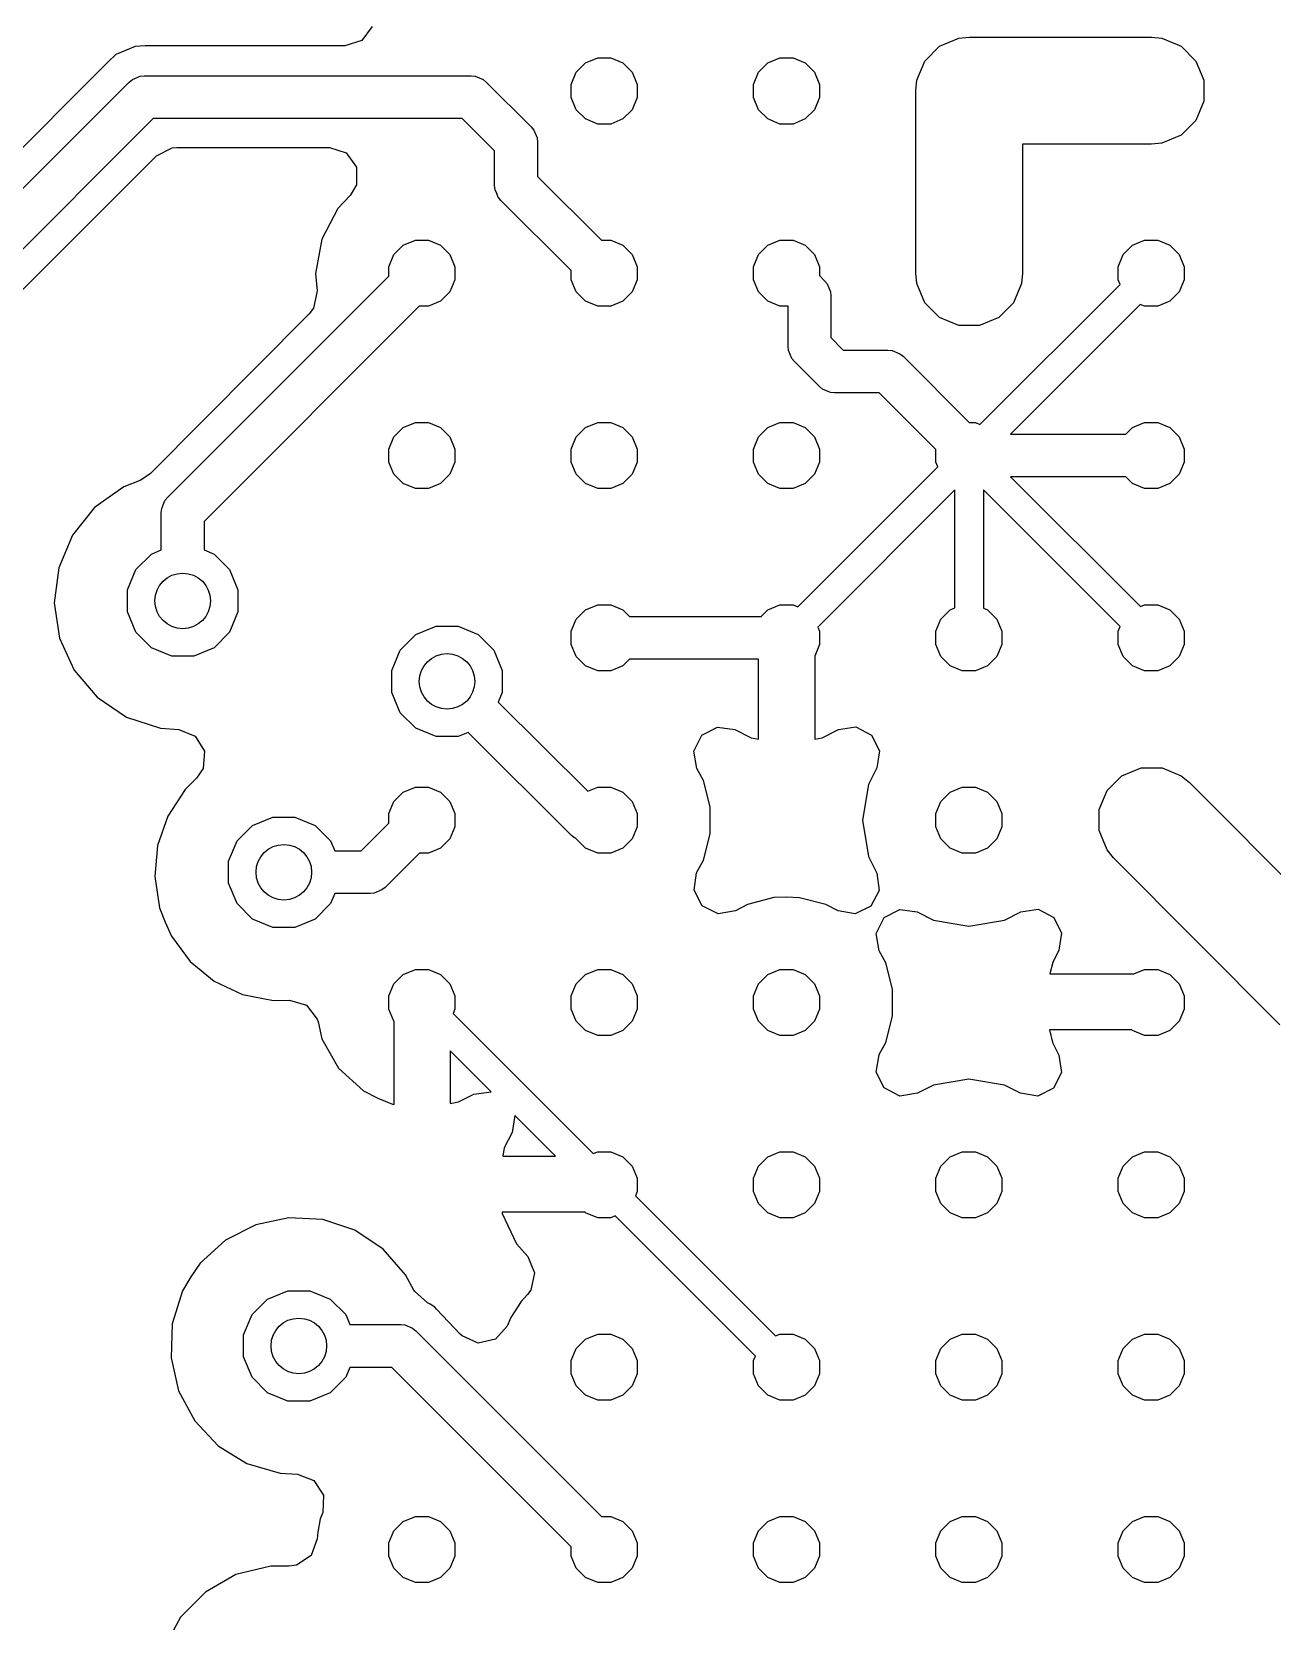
# Model space of a CAD drawing. Header units: inches. Extents: x 5.33 to 6.48, y -5.2 to -3.46.
# Drawn here: x 5.9066 to 6.0808, y -4.2609 to -4.0378 of the extents above; entities that cross this region are included whole.
import ezdxf

# ---------------------------------------------------------------- set-up
doc = ezdxf.new("R2010")
doc.units = ezdxf.units.IN
doc.header["$MEASUREMENT"] = 0
doc.layers.add('Top Layer', color=13, linetype='CONTINUOUS', true_color=0xc83434)

msp = doc.modelspace()

# ---------------------------------------------------------------- linework, layer by layer
at = {"layer": 'Top Layer', "linetype": 'CONTINUOUS'}
for p, q in [((5.95439, -4.03707), (5.95294, -4.03907)), ((5.92112, -4.03988), (5.9184, -4.04104)), ((5.92252, -4.03983), (5.92112, -4.03988)), ((5.95059, -4.03983), (5.92252, -4.03983)), ((5.95294, -4.03907), (5.95059, -4.03983)), ((6.03197, -4.04194), (6.03404, -4.03987)), ((6.03404, -4.03987), (6.03675, -4.03875)), ((6.03675, -4.03875), (6.03821, -4.0386)), ((6.03821, -4.0386), (6.06382, -4.0386)), ((6.06382, -4.0386), (6.06528, -4.03875)), ((6.06528, -4.03875), (6.06799, -4.03987)), ((6.06799, -4.03987), (6.07005, -4.04194)), ((5.91737, -4.04203), (5.89358, -4.06582)), ((5.9184, -4.04104), (5.91737, -4.04203)), ((5.98306, -4.04352), (5.98436, -4.04221)), ((5.98436, -4.04221), (5.98607, -4.04151)), ((5.98607, -4.04151), (5.98791, -4.04151)), ((5.98791, -4.04151), (5.98961, -4.04221)), ((5.98961, -4.04221), (5.99092, -4.04352)), ((6.00865, -4.04352), (6.00995, -4.04221)), ((6.00995, -4.04221), (6.01166, -4.04151)), ((6.01166, -4.04151), (6.0135, -4.04151)), ((6.0135, -4.04151), (6.0152, -4.04221)), ((6.0152, -4.04221), (6.01651, -4.04352)), ((6.03085, -4.04464), (6.03197, -4.04194)), ((6.07005, -4.04194), (6.07117, -4.04464)), ((5.88805, -4.07713), (5.9203, -4.04489)), ((5.9203, -4.04489), (5.92075, -4.04451)), ((5.92075, -4.04451), (5.92184, -4.04406)), ((5.92184, -4.04406), (5.92242, -4.04401)), ((5.92242, -4.04401), (5.96831, -4.04401)), ((5.96831, -4.04401), (5.96889, -4.04406)), ((5.96889, -4.04406), (5.96997, -4.04451)), ((5.96997, -4.04451), (5.97043, -4.04489)), ((5.97043, -4.04489), (5.97673, -4.05118)), ((5.98235, -4.04522), (5.98306, -4.04352)), ((5.99092, -4.04352), (5.99162, -4.04522)), ((6.00795, -4.04522), (6.00865, -4.04352)), ((6.01651, -4.04352), (6.01721, -4.04522)), ((6.03071, -4.0461), (6.03085, -4.04464)), ((6.07117, -4.04464), (6.07117, -4.04757)), ((5.98235, -4.04706), (5.98235, -4.04522)), ((5.98306, -4.04877), (5.98235, -4.04706)), ((5.99162, -4.04706), (5.99092, -4.04877)), ((5.99162, -4.04522), (5.99162, -4.04706)), ((6.00795, -4.04706), (6.00795, -4.04522)), ((6.00865, -4.04877), (6.00795, -4.04706)), ((6.01721, -4.04706), (6.01651, -4.04877)), ((6.01721, -4.04522), (6.01721, -4.04706)), ((6.03071, -4.07171), (6.03071, -4.0461)), ((5.98436, -4.05007), (5.98306, -4.04877)), ((5.99092, -4.04877), (5.98961, -4.05007)), ((6.00995, -4.05007), (6.00865, -4.04877)), ((6.01651, -4.04877), (6.0152, -4.05007)), ((6.07117, -4.04757), (6.07005, -4.05027)), ((5.92366, -4.05001), (5.89229, -4.08138)), ((5.96706, -4.05001), (5.92366, -4.05001)), ((5.9716, -4.05455), (5.96706, -4.05001)), ((5.97673, -4.05118), (5.9771, -4.05164)), ((5.98607, -4.05078), (5.98436, -4.05007)), ((5.98791, -4.05078), (5.98607, -4.05078)), ((5.98961, -4.05007), (5.98791, -4.05078)), ((6.01166, -4.05078), (6.00995, -4.05007)), ((6.0135, -4.05078), (6.01166, -4.05078)), ((6.0152, -4.05007), (6.0135, -4.05078)), ((6.07005, -4.05027), (6.06799, -4.05234)), ((5.9771, -4.05164), (5.97755, -4.05272)), ((5.97755, -4.05272), (5.97761, -4.05331)), ((5.97761, -4.05331), (5.97761, -4.05816)), ((6.06382, -4.0536), (6.04571, -4.0536)), ((6.04571, -4.0536), (6.04571, -4.07171)), ((6.06528, -4.05346), (6.06382, -4.0536)), ((6.06799, -4.05234), (6.06528, -4.05346)), ((5.90347, -4.07591), (5.92414, -4.05524)), ((5.92414, -4.05524), (5.92634, -4.05412)), ((5.92634, -4.05412), (5.92697, -4.05407)), ((5.92697, -4.05407), (5.94843, -4.05407)), ((5.94843, -4.05407), (5.95078, -4.05483)), ((5.95078, -4.05483), (5.95223, -4.05683)), ((5.9716, -4.05941), (5.9716, -4.05455)), ((5.95223, -4.05683), (5.95223, -4.05931)), ((5.97761, -4.05816), (5.98662, -4.0671)), ((5.95223, -4.05931), (5.95132, -4.06083)), ((5.97166, -4.06), (5.9716, -4.05941)), ((5.97166, -4.06001), (5.97166, -4.06)), ((5.97166, -4.06), (5.97166, -4.06)), ((5.97189, -4.06054), (5.97166, -4.06001)), ((5.94961, -4.06263), (5.94732, -4.06694)), ((5.95132, -4.06083), (5.94961, -4.06263)), ((5.97211, -4.06108), (5.97189, -4.06054)), ((5.97212, -4.06109), (5.97211, -4.06108)), ((5.97211, -4.06108), (5.97211, -4.06108)), ((5.97249, -4.06154), (5.97212, -4.06109)), ((5.98235, -4.07132), (5.97249, -4.06154)), ((5.94732, -4.06694), (5.94646, -4.07175)), ((5.95877, -4.0678), (5.96048, -4.0671)), ((5.96048, -4.0671), (5.96232, -4.0671)), ((5.96232, -4.0671), (5.96402, -4.0678)), ((5.98662, -4.0671), (5.98791, -4.0671)), ((5.98791, -4.0671), (5.98961, -4.0678)), ((6.00995, -4.0678), (6.01166, -4.0671)), ((6.01166, -4.0671), (6.0135, -4.0671)), ((6.0135, -4.0671), (6.0152, -4.0678)), ((6.06114, -4.0678), (6.06284, -4.0671)), ((6.06284, -4.0671), (6.06468, -4.0671)), ((6.06468, -4.0671), (6.06638, -4.0678)), ((5.95676, -4.07081), (5.95747, -4.06911)), ((5.95747, -4.06911), (5.95877, -4.0678)), ((5.96402, -4.0678), (5.96533, -4.06911)), ((5.96533, -4.06911), (5.96603, -4.07081)), ((5.98961, -4.0678), (5.99092, -4.06911)), ((5.99092, -4.06911), (5.99162, -4.07081)), ((6.00795, -4.07081), (6.00865, -4.06911)), ((6.00865, -4.06911), (6.00995, -4.0678)), ((6.0152, -4.0678), (6.01651, -4.06911)), ((6.01651, -4.06911), (6.01721, -4.07081)), ((6.05913, -4.07081), (6.05983, -4.06911)), ((6.05983, -4.06911), (6.06114, -4.0678)), ((6.06638, -4.0678), (6.06769, -4.06911)), ((6.06769, -4.06911), (6.06839, -4.07081)), ((5.95676, -4.07212), (5.95676, -4.07081)), ((5.96603, -4.07081), (5.96603, -4.07265)), ((5.98235, -4.07265), (5.98235, -4.07132)), ((5.99162, -4.07081), (5.99162, -4.07265)), ((6.00795, -4.07265), (6.00795, -4.07081)), ((6.01721, -4.07081), (6.01721, -4.07206)), ((6.05913, -4.07265), (6.05913, -4.07081)), ((6.06839, -4.07081), (6.06839, -4.07265)), ((5.92569, -4.10319), (5.95676, -4.07212)), ((5.94646, -4.07175), (5.9467, -4.07422)), ((5.96603, -4.07265), (5.96533, -4.07436)), ((5.98306, -4.07436), (5.98235, -4.07265)), ((5.99162, -4.07265), (5.99092, -4.07436)), ((6.00865, -4.07436), (6.00795, -4.07265)), ((6.01721, -4.07206), (6.01793, -4.07278)), ((6.01793, -4.07278), (6.0183, -4.07323)), ((6.0183, -4.07323), (6.01875, -4.07432)), ((6.03085, -4.07318), (6.03071, -4.07171)), ((6.03197, -4.07588), (6.03085, -4.07318)), ((6.03973, -4.09296), (6.0594, -4.07331)), ((6.04556, -4.07318), (6.04444, -4.07588)), ((6.04571, -4.07171), (6.04556, -4.07318)), ((6.0594, -4.07331), (6.05913, -4.07265)), ((6.06839, -4.07265), (6.06769, -4.07436)), ((5.9467, -4.07422), (5.94616, -4.07664)), ((5.96402, -4.07566), (5.96232, -4.07637)), ((5.96533, -4.07436), (5.96402, -4.07566)), ((5.98436, -4.07566), (5.98306, -4.07436)), ((5.98607, -4.07637), (5.98436, -4.07566)), ((5.98961, -4.07566), (5.98791, -4.07637)), ((5.99092, -4.07436), (5.98961, -4.07566)), ((6.00995, -4.07566), (6.00865, -4.07436)), ((6.01166, -4.07637), (6.00995, -4.07566)), ((6.01875, -4.07432), (6.01881, -4.0749)), ((6.01881, -4.0749), (6.01881, -4.08076)), ((6.03404, -4.07795), (6.03197, -4.07588)), ((6.04444, -4.07588), (6.04238, -4.07795)), ((6.06224, -4.07612), (6.04404, -4.0943)), ((6.06284, -4.07637), (6.06224, -4.07612)), ((6.06638, -4.07566), (6.06468, -4.07637)), ((6.06769, -4.07436), (6.06638, -4.07566)), ((5.94556, -4.07742), (5.92331, -4.09986)), ((5.96101, -4.07637), (5.93082, -4.10656)), ((5.94616, -4.07664), (5.94556, -4.07742)), ((5.96232, -4.07637), (5.96101, -4.07637)), ((5.98791, -4.07637), (5.98607, -4.07637)), ((6.01281, -4.07637), (6.01166, -4.07637)), ((6.01281, -4.08201), (6.01281, -4.07637)), ((6.03675, -4.07907), (6.03404, -4.07795)), ((6.04238, -4.07795), (6.03967, -4.07907)), ((6.06468, -4.07637), (6.06284, -4.07637)), ((6.03967, -4.07907), (6.03675, -4.07907)), ((6.01286, -4.08259), (6.01281, -4.08201)), ((6.01331, -4.08368), (6.01286, -4.08259)), ((6.01881, -4.08076), (6.02055, -4.08251)), ((6.02055, -4.08251), (6.02681, -4.08251)), ((6.02681, -4.08251), (6.0274, -4.08257)), ((6.0274, -4.08257), (6.02848, -4.08302)), ((6.01368, -4.08413), (6.01331, -4.08368)), ((6.01719, -4.08763), (6.01368, -4.08413)), ((6.02848, -4.08302), (6.02893, -4.08339)), ((6.02893, -4.08339), (6.03823, -4.09269)), ((6.01764, -4.08801), (6.01719, -4.08763)), ((6.01873, -4.08846), (6.01764, -4.08801)), ((6.01931, -4.08851), (6.01873, -4.08846)), ((6.02557, -4.08851), (6.01931, -4.08851)), ((6.03354, -4.09648), (6.02557, -4.08851)), ((5.95747, -4.0947), (5.95877, -4.09339)), ((5.95877, -4.09339), (5.96048, -4.09269)), ((5.96048, -4.09269), (5.96232, -4.09269)), ((5.96232, -4.09269), (5.96402, -4.09339)), ((5.96402, -4.09339), (5.96533, -4.0947)), ((5.98306, -4.0947), (5.98436, -4.09339)), ((5.98436, -4.09339), (5.98607, -4.09269)), ((5.98607, -4.09269), (5.98791, -4.09269)), ((5.98791, -4.09269), (5.98961, -4.09339)), ((5.98961, -4.09339), (5.99092, -4.0947)), ((6.00865, -4.0947), (6.00995, -4.09339)), ((6.00995, -4.09339), (6.01166, -4.09269)), ((6.01166, -4.09269), (6.0135, -4.09269)), ((6.0135, -4.09269), (6.0152, -4.09339)), ((6.0152, -4.09339), (6.01651, -4.0947)), ((6.03823, -4.09269), (6.03909, -4.09269)), ((6.03909, -4.09269), (6.03973, -4.09296)), ((6.06023, -4.0943), (6.06114, -4.09339)), ((6.06114, -4.09339), (6.06284, -4.09269)), ((6.06284, -4.09269), (6.06468, -4.09269)), ((6.06468, -4.09269), (6.06638, -4.09339)), ((6.06638, -4.09339), (6.06769, -4.0947)), ((5.95676, -4.0964), (5.95747, -4.0947)), ((5.96533, -4.0947), (5.96603, -4.0964)), ((5.98235, -4.0964), (5.98306, -4.0947)), ((5.99092, -4.0947), (5.99162, -4.0964)), ((6.00795, -4.0964), (6.00865, -4.0947)), ((6.01651, -4.0947), (6.01721, -4.0964)), ((6.04404, -4.0943), (6.06023, -4.0943)), ((6.06769, -4.0947), (6.06839, -4.0964)), ((5.95676, -4.09824), (5.95676, -4.0964)), ((5.95747, -4.09995), (5.95676, -4.09824)), ((5.96603, -4.09824), (5.96533, -4.09995)), ((5.96603, -4.0964), (5.96603, -4.09824)), ((5.98235, -4.09824), (5.98235, -4.0964)), ((5.98306, -4.09995), (5.98235, -4.09824)), ((5.99162, -4.09824), (5.99092, -4.09995)), ((5.99162, -4.0964), (5.99162, -4.09824)), ((6.00795, -4.09824), (6.00795, -4.0964)), ((6.00865, -4.09995), (6.00795, -4.09824)), ((6.01721, -4.09824), (6.01651, -4.09995)), ((6.01721, -4.0964), (6.01721, -4.09824)), ((6.03354, -4.09824), (6.03354, -4.09648)), ((6.0338, -4.09889), (6.03354, -4.09824)), ((6.06839, -4.09824), (6.06769, -4.09995)), ((6.06839, -4.0964), (6.06839, -4.09824)), ((5.92331, -4.09986), (5.92193, -4.10077)), ((5.95877, -4.10125), (5.95747, -4.09995)), ((5.96533, -4.09995), (5.96402, -4.10125)), ((5.98436, -4.10125), (5.98306, -4.09995)), ((5.99092, -4.09995), (5.98961, -4.10125)), ((6.00995, -4.10125), (6.00865, -4.09995)), ((6.01415, -4.11855), (6.0338, -4.09889)), ((6.01651, -4.09995), (6.0152, -4.10125)), ((6.06019, -4.10031), (6.04404, -4.10031)), ((6.04404, -4.10031), (6.06225, -4.11852)), ((6.06114, -4.10125), (6.06019, -4.10031)), ((6.06769, -4.09995), (6.06638, -4.10125)), ((5.91956, -4.1017), (5.91545, -4.10462)), ((5.92193, -4.10077), (5.91956, -4.1017)), ((5.96048, -4.10196), (5.95877, -4.10125)), ((5.96232, -4.10196), (5.96048, -4.10196)), ((5.96402, -4.10125), (5.96232, -4.10196)), ((5.98607, -4.10196), (5.98436, -4.10125)), ((5.98791, -4.10196), (5.98607, -4.10196)), ((5.98961, -4.10125), (5.98791, -4.10196)), ((6.01166, -4.10196), (6.00995, -4.10125)), ((6.0135, -4.10196), (6.01166, -4.10196)), ((6.0152, -4.10125), (6.0135, -4.10196)), ((6.03621, -4.10213), (6.01696, -4.12139)), ((6.03621, -4.11871), (6.03621, -4.10213)), ((6.0594, -4.12132), (6.04021, -4.10213)), ((6.04021, -4.10213), (6.04021, -4.11874)), ((6.06284, -4.10196), (6.06114, -4.10125)), ((6.06468, -4.10196), (6.06284, -4.10196)), ((6.06638, -4.10125), (6.06468, -4.10196)), ((5.91545, -4.10462), (5.91234, -4.1085)), ((5.92481, -4.10531), (5.92487, -4.10473)), ((5.92487, -4.10473), (5.92532, -4.10365)), ((5.92532, -4.10365), (5.92569, -4.10319)), ((5.92481, -4.11057), (5.92481, -4.10531)), ((5.93082, -4.10656), (5.93082, -4.11057)), ((5.91234, -4.1085), (5.9104, -4.11308)), ((5.92124, -4.11333), (5.92342, -4.11114)), ((5.92342, -4.11114), (5.92481, -4.11057)), ((5.93082, -4.11057), (5.93221, -4.11114)), ((5.93221, -4.11114), (5.93439, -4.11333)), ((5.9104, -4.11308), (5.90978, -4.11801)), ((5.92006, -4.11617), (5.92124, -4.11333)), ((5.93439, -4.11333), (5.93557, -4.11617)), ((5.92006, -4.11926), (5.92006, -4.11617)), ((5.93557, -4.11617), (5.93557, -4.11926)), ((5.90978, -4.11801), (5.91053, -4.12293)), ((5.98436, -4.11899), (5.98607, -4.11828)), ((5.98607, -4.11828), (5.98791, -4.11828)), ((5.98791, -4.11828), (5.98961, -4.11899)), ((6.00995, -4.11899), (6.01166, -4.11828)), ((6.01166, -4.11828), (6.0135, -4.11828)), ((6.0135, -4.11828), (6.01415, -4.11855)), ((6.06225, -4.11852), (6.06284, -4.11828)), ((6.06284, -4.11828), (6.06468, -4.11828)), ((6.06468, -4.11828), (6.06638, -4.11899)), ((5.92124, -4.12211), (5.92006, -4.11926)), ((5.93557, -4.11926), (5.93439, -4.12211)), ((5.98235, -4.12199), (5.98306, -4.12029)), ((5.98306, -4.12029), (5.98436, -4.11899)), ((5.98961, -4.11899), (5.99054, -4.11991)), ((5.99054, -4.11991), (6.00903, -4.11991)), ((6.00903, -4.11991), (6.00995, -4.11899)), ((6.03354, -4.12199), (6.03424, -4.12029)), ((6.03424, -4.12029), (6.03554, -4.11899)), ((6.03554, -4.11899), (6.03621, -4.11871)), ((6.04021, -4.11874), (6.04079, -4.11899)), ((6.04079, -4.11899), (6.0421, -4.12029)), ((6.0421, -4.12029), (6.0428, -4.12199)), ((6.06638, -4.11899), (6.06769, -4.12029)), ((6.06769, -4.12029), (6.06839, -4.12199)), ((5.91053, -4.12293), (5.91258, -4.12745)), ((5.92342, -4.12429), (5.92124, -4.12211)), ((5.93439, -4.12211), (5.93221, -4.12429)), ((5.95835, -4.12462), (5.96053, -4.12244)), ((5.96053, -4.12244), (5.96338, -4.12126)), ((5.96338, -4.12126), (5.96646, -4.12126)), ((5.96646, -4.12126), (5.96931, -4.12244)), ((5.96931, -4.12244), (5.97149, -4.12462)), ((5.98235, -4.12384), (5.98235, -4.12199)), ((6.01696, -4.12139), (6.01721, -4.12199)), ((6.01721, -4.12199), (6.01721, -4.12384)), ((6.03354, -4.12384), (6.03354, -4.12199)), ((6.0428, -4.12199), (6.0428, -4.12384)), ((6.05913, -4.12199), (6.0594, -4.12132)), ((6.05913, -4.12384), (6.05913, -4.12199)), ((6.06839, -4.12199), (6.06839, -4.12384)), ((5.92627, -4.12547), (5.92342, -4.12429)), ((5.93221, -4.12429), (5.92936, -4.12547)), ((5.95717, -4.12747), (5.95835, -4.12462)), ((5.97149, -4.12462), (5.97267, -4.12747)), ((5.98306, -4.12554), (5.98235, -4.12384)), ((6.01721, -4.12384), (6.01654, -4.12547)), ((6.03424, -4.12554), (6.03354, -4.12384)), ((6.0428, -4.12384), (6.0421, -4.12554)), ((6.05983, -4.12554), (6.05913, -4.12384)), ((6.06839, -4.12384), (6.06769, -4.12554)), ((5.92936, -4.12547), (5.92627, -4.12547)), ((5.98436, -4.12684), (5.98306, -4.12554)), ((5.98607, -4.12755), (5.98436, -4.12684)), ((5.98961, -4.12684), (5.98791, -4.12755)), ((5.99054, -4.12592), (5.98961, -4.12684)), ((6.00866, -4.12592), (5.99054, -4.12592)), ((6.00866, -4.13711), (6.00866, -4.12592)), ((6.01654, -4.12547), (6.01654, -4.13711)), ((6.03554, -4.12684), (6.03424, -4.12554)), ((6.03725, -4.12755), (6.03554, -4.12684)), ((6.04079, -4.12684), (6.03909, -4.12755)), ((6.0421, -4.12554), (6.04079, -4.12684)), ((6.06114, -4.12684), (6.05983, -4.12554)), ((6.06284, -4.12755), (6.06114, -4.12684)), ((6.06638, -4.12684), (6.06468, -4.12755)), ((6.06769, -4.12554), (6.06638, -4.12684)), ((5.91258, -4.12745), (5.9158, -4.13125)), ((5.95717, -4.13056), (5.95717, -4.12747)), ((5.97267, -4.12747), (5.97267, -4.13056)), ((5.98791, -4.12755), (5.98607, -4.12755)), ((6.03909, -4.12755), (6.03725, -4.12755)), ((6.06468, -4.12755), (6.06284, -4.12755)), ((5.9158, -4.13125), (5.91992, -4.13402)), ((5.95835, -4.13341), (5.95717, -4.13056)), ((5.97267, -4.13056), (5.97211, -4.13193)), ((5.91992, -4.13402), (5.92471, -4.13559)), ((5.96053, -4.13559), (5.95835, -4.13341)), ((5.97211, -4.13193), (5.98468, -4.14444)), ((5.92471, -4.13559), (5.92726, -4.13577)), ((5.92726, -4.13577), (5.92955, -4.13671)), ((5.96338, -4.13677), (5.96053, -4.13559)), ((5.96787, -4.13618), (5.96646, -4.13677)), ((5.98239, -4.15063), (5.96787, -4.13618)), ((6.00068, -4.13658), (6.00287, -4.13543)), ((6.00287, -4.13543), (6.00531, -4.13578)), ((6.00531, -4.13578), (6.00533, -4.13579)), ((6.00533, -4.13579), (6.00762, -4.13694)), ((6.01757, -4.13694), (6.01987, -4.13579)), ((6.01987, -4.13579), (6.02231, -4.13542)), ((6.02231, -4.13542), (6.0245, -4.13656)), ((5.92955, -4.13671), (5.93085, -4.13881)), ((5.96646, -4.13677), (5.96338, -4.13677)), ((5.99958, -4.1388), (6.00068, -4.13658)), ((6.00762, -4.13694), (6.00866, -4.13711)), ((6.01654, -4.13711), (6.01757, -4.13694)), ((6.0245, -4.13656), (6.02561, -4.13878)), ((5.93085, -4.13881), (5.93067, -4.14127)), ((6, -4.14123), (5.99958, -4.1388)), ((6.02561, -4.13878), (6.02525, -4.14113)), ((5.92977, -4.14262), (5.92816, -4.1442)), ((5.93067, -4.14127), (5.92977, -4.14262)), ((6.00091, -4.14295), (6, -4.14123)), ((6.00188, -4.14665), (6.00091, -4.14295)), ((6.02525, -4.14113), (6.0241, -4.14347)), ((6.05759, -4.14432), (6.05967, -4.14226)), ((6.05967, -4.14226), (6.06237, -4.14114)), ((6.06237, -4.14114), (6.0653, -4.14115)), ((6.0653, -4.14115), (6.068, -4.14228)), ((6.068, -4.14228), (6.06913, -4.14321)), ((5.92816, -4.1442), (5.92572, -4.14792)), ((5.95747, -4.14588), (5.95877, -4.14458)), ((5.95877, -4.14458), (5.96048, -4.14387)), ((5.96048, -4.14387), (5.96232, -4.14387)), ((5.96232, -4.14387), (5.96402, -4.14458)), ((5.96402, -4.14458), (5.96533, -4.14588)), ((5.98468, -4.14444), (5.98607, -4.14387)), ((5.98607, -4.14387), (5.98791, -4.14387)), ((5.98791, -4.14387), (5.98961, -4.14458)), ((5.98961, -4.14458), (5.99092, -4.14588)), ((6.0241, -4.14347), (6.02326, -4.14852)), ((6.03424, -4.14588), (6.03554, -4.14458)), ((6.03554, -4.14458), (6.03725, -4.14387)), ((6.03725, -4.14387), (6.03909, -4.14387)), ((6.03909, -4.14387), (6.04079, -4.14458)), ((6.04079, -4.14458), (6.0421, -4.14588)), ((6.05647, -4.14702), (6.05759, -4.14432)), ((6.06913, -4.14321), (6.09463, -4.16882)), ((5.95676, -4.14758), (5.95747, -4.14588)), ((5.96533, -4.14588), (5.96603, -4.14758)), ((5.99092, -4.14588), (5.99162, -4.14758)), ((6.00188, -4.1504), (6.00188, -4.14665)), ((6.03354, -4.14758), (6.03424, -4.14588)), ((6.0421, -4.14588), (6.0428, -4.14758)), ((6.05646, -4.14995), (6.05647, -4.14702)), ((5.92572, -4.14792), (5.92428, -4.15206)), ((5.93544, -4.15142), (5.93762, -4.14924)), ((5.93762, -4.14924), (5.94047, -4.14806)), ((5.94047, -4.14806), (5.94355, -4.14806)), ((5.94355, -4.14806), (5.9464, -4.14924)), ((5.9464, -4.14924), (5.94858, -4.15142)), ((5.95287, -4.15281), (5.95676, -4.14891)), ((5.95676, -4.14891), (5.95676, -4.14758)), ((5.96603, -4.14943), (5.96533, -4.15113)), ((5.96603, -4.14758), (5.96603, -4.14943)), ((5.99162, -4.14943), (5.99092, -4.15113)), ((5.99162, -4.14758), (5.99162, -4.14943)), ((6.02326, -4.14852), (6.0241, -4.15358)), ((6.03354, -4.14943), (6.03354, -4.14758)), ((6.03424, -4.15113), (6.03354, -4.14943)), ((6.0428, -4.14943), (6.0421, -4.15113)), ((6.0428, -4.14758), (6.0428, -4.14943)), ((5.93426, -4.15427), (5.93544, -4.15142)), ((5.94858, -4.15142), (5.94915, -4.15281)), ((5.96533, -4.15113), (5.96402, -4.15243)), ((5.98283, -4.15099), (5.98239, -4.15063)), ((5.98284, -4.151), (5.98283, -4.15099)), ((5.98285, -4.151), (5.98284, -4.151)), ((5.98284, -4.151), (5.98284, -4.151)), ((5.98304, -4.15108), (5.98285, -4.151)), ((5.98306, -4.15113), (5.98304, -4.15108)), ((5.98436, -4.15243), (5.98306, -4.15113)), ((5.99092, -4.15113), (5.98961, -4.15243)), ((6.00091, -4.1541), (6.00188, -4.1504)), ((6.03554, -4.15243), (6.03424, -4.15113)), ((6.0421, -4.15113), (6.04079, -4.15243)), ((6.05757, -4.15266), (6.05646, -4.14995)), ((5.92428, -4.15206), (5.92388, -4.15643)), ((5.94915, -4.15281), (5.95287, -4.15281)), ((5.96103, -4.15314), (5.95624, -4.15793)), ((5.96232, -4.15314), (5.96103, -4.15314)), ((5.96402, -4.15243), (5.96232, -4.15314)), ((5.98607, -4.15314), (5.98436, -4.15243)), ((5.98791, -4.15314), (5.98607, -4.15314)), ((5.98961, -4.15243), (5.98791, -4.15314)), ((6, -4.15582), (6.00091, -4.1541)), ((6.0241, -4.15358), (6.02525, -4.15592)), ((6.03725, -4.15314), (6.03554, -4.15243)), ((6.03909, -4.15314), (6.03725, -4.15314)), ((6.04079, -4.15243), (6.03909, -4.15314)), ((6.0585, -4.15379), (6.05757, -4.15266)), ((6.08181, -4.17721), (6.0585, -4.15379)), ((5.92388, -4.15643), (5.92457, -4.16082)), ((5.93426, -4.15735), (5.93426, -4.15427)), ((5.9996, -4.15834), (5.99996, -4.1559)), ((5.99996, -4.1559), (6, -4.15582)), ((6.02525, -4.15592), (6.02559, -4.15837)), ((5.93544, -4.1602), (5.93426, -4.15735)), ((5.95578, -4.1583), (5.9547, -4.15875)), ((5.95624, -4.15793), (5.95578, -4.1583)), ((6.00074, -4.16053), (5.9996, -4.15834)), ((6.02559, -4.15837), (6.02443, -4.16055)), ((5.92457, -4.16082), (5.92534, -4.16283)), ((5.93762, -4.16238), (5.93544, -4.1602)), ((5.94858, -4.1602), (5.9464, -4.16238)), ((5.94915, -4.15881), (5.94858, -4.1602)), ((5.95411, -4.15881), (5.94915, -4.15881)), ((5.9547, -4.15875), (5.95411, -4.15881)), ((6.00296, -4.16163), (6.00074, -4.16053)), ((6.00709, -4.16033), (6.0054, -4.16122)), ((6.0108, -4.15937), (6.00709, -4.16033)), ((6.01258, -4.15932), (6.0108, -4.15937)), ((6.01438, -4.15939), (6.01258, -4.15932)), ((6.01811, -4.16036), (6.01438, -4.15939)), ((6.01983, -4.16124), (6.01811, -4.16036)), ((6.02443, -4.16055), (6.02221, -4.16164)), ((5.92534, -4.16283), (5.92622, -4.16479)), ((5.94047, -4.16356), (5.93762, -4.16238)), ((5.9464, -4.16238), (5.94355, -4.16356)), ((6.0054, -4.16122), (6.00296, -4.16163)), ((6.02221, -4.16164), (6.01983, -4.16124)), ((6.02518, -4.16439), (6.02627, -4.16217)), ((6.02627, -4.16217), (6.02846, -4.16102)), ((6.02846, -4.16102), (6.0309, -4.16137)), ((6.0309, -4.16137), (6.03092, -4.16138)), ((6.03092, -4.16138), (6.03321, -4.16253)), ((6.03321, -4.16253), (6.03819, -4.16337)), ((6.03819, -4.16337), (6.04316, -4.16253)), ((6.04316, -4.16253), (6.04546, -4.16138)), ((6.04546, -4.16138), (6.0479, -4.16101)), ((6.0479, -4.16101), (6.05009, -4.16215)), ((6.05009, -4.16215), (6.0512, -4.16437)), ((5.92622, -4.16479), (5.92887, -4.16835)), ((5.94355, -4.16356), (5.94047, -4.16356)), ((6.02559, -4.16682), (6.02518, -4.16439)), ((6.0512, -4.16437), (6.05082, -4.16676)), ((6.0265, -4.16854), (6.02559, -4.16682)), ((6.05082, -4.16676), (6.04994, -4.16849)), ((5.92887, -4.16835), (5.93225, -4.17111)), ((5.95877, -4.17017), (5.96048, -4.16946)), ((5.96048, -4.16946), (5.96232, -4.16946)), ((5.96232, -4.16946), (5.96402, -4.17017)), ((5.98436, -4.17017), (5.98607, -4.16946)), ((5.98607, -4.16946), (5.98791, -4.16946)), ((5.98791, -4.16946), (5.98961, -4.17017)), ((6.00995, -4.17017), (6.01166, -4.16946)), ((6.01166, -4.16946), (6.0135, -4.16946)), ((6.0135, -4.16946), (6.0152, -4.17017)), ((6.02747, -4.17224), (6.0265, -4.16854)), ((6.04994, -4.16849), (6.04953, -4.17008)), ((6.06135, -4.17008), (6.06284, -4.16946)), ((6.06284, -4.16946), (6.06468, -4.16946)), ((6.06468, -4.16946), (6.06638, -4.17017)), ((5.93225, -4.17111), (5.93621, -4.17297)), ((5.95676, -4.17317), (5.95747, -4.17147)), ((5.95747, -4.17147), (5.95877, -4.17017)), ((5.96402, -4.17017), (5.96533, -4.17147)), ((5.96533, -4.17147), (5.96603, -4.17317)), ((5.98235, -4.17317), (5.98306, -4.17147)), ((5.98306, -4.17147), (5.98436, -4.17017)), ((5.98961, -4.17017), (5.99092, -4.17147)), ((5.99092, -4.17147), (5.99162, -4.17317)), ((6.00795, -4.17317), (6.00865, -4.17147)), ((6.00865, -4.17147), (6.00995, -4.17017)), ((6.0152, -4.17017), (6.01651, -4.17147)), ((6.01651, -4.17147), (6.01721, -4.17317)), ((6.04953, -4.17008), (6.06135, -4.17008)), ((6.06638, -4.17017), (6.06769, -4.17147)), ((6.06769, -4.17147), (6.06839, -4.17317)), ((5.93621, -4.17297), (5.94056, -4.17381)), ((5.94056, -4.17381), (5.94281, -4.17376)), ((5.94281, -4.17376), (5.94518, -4.17446)), ((5.95676, -4.17502), (5.95676, -4.17317)), ((5.96603, -4.17317), (5.96603, -4.17502)), ((5.98235, -4.17502), (5.98235, -4.17317)), ((5.99162, -4.17317), (5.99162, -4.17502)), ((6.00795, -4.17502), (6.00795, -4.17317)), ((6.01721, -4.17317), (6.01721, -4.17502)), ((6.02747, -4.17599), (6.02747, -4.17224)), ((6.06839, -4.17317), (6.06839, -4.17502)), ((5.94518, -4.17446), (5.94668, -4.17642)), ((5.94668, -4.17642), (5.94681, -4.17683)), ((5.95747, -4.17672), (5.95676, -4.17502)), ((5.96603, -4.17502), (5.96577, -4.17564)), ((5.96577, -4.17564), (5.98544, -4.19531)), ((5.98306, -4.17672), (5.98235, -4.17502)), ((5.99162, -4.17502), (5.99092, -4.17672)), ((6.00865, -4.17672), (6.00795, -4.17502)), ((6.01721, -4.17502), (6.01651, -4.17672)), ((6.0265, -4.17969), (6.02747, -4.17599)), ((6.06839, -4.17502), (6.06769, -4.17672)), ((5.94681, -4.17683), (5.94736, -4.17917)), ((5.95748, -4.17673), (5.95747, -4.17672)), ((5.95748, -4.18839), (5.95748, -4.17673)), ((5.98436, -4.17802), (5.98306, -4.17672)), ((5.98607, -4.17873), (5.98436, -4.17802)), ((5.98791, -4.17873), (5.98607, -4.17873)), ((5.98961, -4.17802), (5.98791, -4.17873)), ((5.99092, -4.17672), (5.98961, -4.17802)), ((6.00995, -4.17802), (6.00865, -4.17672)), ((6.01166, -4.17873), (6.00995, -4.17802)), ((6.0135, -4.17873), (6.01166, -4.17873)), ((6.0152, -4.17802), (6.0135, -4.17873)), ((6.01651, -4.17672), (6.0152, -4.17802)), ((6.06107, -4.17795), (6.04948, -4.17795)), ((6.04948, -4.17795), (6.04993, -4.1797)), ((6.06114, -4.17802), (6.06107, -4.17795)), ((6.06284, -4.17873), (6.06114, -4.17802)), ((6.06468, -4.17873), (6.06284, -4.17873)), ((6.06638, -4.17802), (6.06468, -4.17873)), ((6.06769, -4.17672), (6.06638, -4.17802)), ((5.94736, -4.17917), (5.94968, -4.18329)), ((5.97109, -4.18661), (5.96535, -4.18088)), ((5.96535, -4.18088), (5.96535, -4.18827)), ((6.02559, -4.18141), (6.0265, -4.17969)), ((6.04993, -4.1797), (6.05082, -4.18147)), ((6.02518, -4.18388), (6.02558, -4.18144)), ((6.02558, -4.18144), (6.02559, -4.18141)), ((6.05082, -4.18147), (6.05119, -4.18391)), ((5.94968, -4.18329), (5.95317, -4.18649)), ((6.02629, -4.18608), (6.02518, -4.18388)), ((6.03819, -4.18484), (6.03322, -4.18569)), ((6.04316, -4.18569), (6.03819, -4.18484)), ((6.05119, -4.18391), (6.05006, -4.18611)), ((5.95317, -4.18649), (5.9552, -4.1875)), ((5.9552, -4.1875), (5.95728, -4.18836)), ((5.96655, -4.18804), (5.96869, -4.18697)), ((5.96869, -4.18697), (5.97109, -4.18661)), ((6.02849, -4.18722), (6.02629, -4.18608)), ((6.03094, -4.18684), (6.02849, -4.18722)), ((6.03322, -4.18569), (6.03094, -4.18684)), ((6.04544, -4.18684), (6.04316, -4.18569)), ((6.04785, -4.18722), (6.04544, -4.18684)), ((6.05006, -4.18611), (6.04785, -4.18722)), ((5.95728, -4.18836), (5.95748, -4.18839)), ((5.96535, -4.18827), (5.96655, -4.18804)), ((5.97443, -4.18996), (5.97404, -4.19236)), ((5.98015, -4.19567), (5.97442, -4.18994)), ((5.97442, -4.18994), (5.97443, -4.18996)), ((5.97404, -4.19236), (5.97296, -4.19449)), ((5.97296, -4.19449), (5.97274, -4.19567)), ((5.97274, -4.19567), (5.98015, -4.19567)), ((5.98544, -4.19531), (5.98607, -4.19505)), ((5.98607, -4.19505), (5.98791, -4.19505)), ((5.98791, -4.19505), (5.98961, -4.19576)), ((5.98961, -4.19576), (5.99092, -4.19706)), ((6.00865, -4.19706), (6.00995, -4.19576)), ((6.00995, -4.19576), (6.01166, -4.19505)), ((6.01166, -4.19505), (6.0135, -4.19505)), ((6.0135, -4.19505), (6.0152, -4.19576)), ((6.0152, -4.19576), (6.01651, -4.19706)), ((6.03424, -4.19706), (6.03554, -4.19576)), ((6.03554, -4.19576), (6.03725, -4.19505)), ((6.03725, -4.19505), (6.03909, -4.19505)), ((6.03909, -4.19505), (6.04079, -4.19576)), ((6.04079, -4.19576), (6.0421, -4.19706)), ((6.05983, -4.19706), (6.06114, -4.19576)), ((6.06114, -4.19576), (6.06284, -4.19505)), ((6.06284, -4.19505), (6.06468, -4.19505)), ((6.06468, -4.19505), (6.06638, -4.19576)), ((6.06638, -4.19576), (6.06769, -4.19706)), ((5.99092, -4.19706), (5.99162, -4.19876)), ((5.99162, -4.19876), (5.99162, -4.20061)), ((6.00795, -4.19876), (6.00865, -4.19706)), ((6.00795, -4.20061), (6.00795, -4.19876)), ((6.01651, -4.19706), (6.01721, -4.19876)), ((6.01721, -4.19876), (6.01721, -4.20061)), ((6.03354, -4.19876), (6.03424, -4.19706)), ((6.03354, -4.20061), (6.03354, -4.19876)), ((6.0421, -4.19706), (6.0428, -4.19876)), ((6.0428, -4.19876), (6.0428, -4.20061)), ((6.05913, -4.19876), (6.05983, -4.19706)), ((6.05913, -4.20061), (6.05913, -4.19876)), ((6.06769, -4.19706), (6.06839, -4.19876)), ((6.06839, -4.19876), (6.06839, -4.20061)), ((5.99162, -4.20061), (5.99136, -4.20123)), ((6.00865, -4.20231), (6.00795, -4.20061)), ((6.01721, -4.20061), (6.01651, -4.20231)), ((6.03424, -4.20231), (6.03354, -4.20061)), ((6.0428, -4.20061), (6.0421, -4.20231)), ((6.05983, -4.20231), (6.05913, -4.20061)), ((6.06839, -4.20061), (6.06769, -4.20231)), ((5.99136, -4.20123), (6.01103, -4.2209)), ((6.00995, -4.20361), (6.00865, -4.20231)), ((6.01651, -4.20231), (6.0152, -4.20361)), ((6.03554, -4.20361), (6.03424, -4.20231)), ((6.0421, -4.20231), (6.04079, -4.20361)), ((6.06114, -4.20361), (6.05983, -4.20231)), ((6.06769, -4.20231), (6.06638, -4.20361)), ((5.93807, -4.20529), (5.93383, -4.20745)), ((5.94271, -4.20431), (5.93807, -4.20529)), ((5.94746, -4.20457), (5.94271, -4.20431)), ((5.95197, -4.20607), (5.94746, -4.20457)), ((5.98429, -4.20354), (5.97264, -4.20354)), ((5.97264, -4.20354), (5.97266, -4.20371)), ((5.97266, -4.20371), (5.97466, -4.20797)), ((5.98436, -4.20361), (5.98429, -4.20354)), ((5.98607, -4.20432), (5.98436, -4.20361)), ((5.98791, -4.20432), (5.98607, -4.20432)), ((5.98854, -4.20406), (5.98791, -4.20432)), ((6.0082, -4.22373), (5.98854, -4.20406)), ((6.01166, -4.20432), (6.00995, -4.20361)), ((6.0135, -4.20432), (6.01166, -4.20432)), ((6.0152, -4.20361), (6.0135, -4.20432)), ((6.03725, -4.20432), (6.03554, -4.20361)), ((6.03909, -4.20432), (6.03725, -4.20432)), ((6.04079, -4.20361), (6.03909, -4.20432)), ((6.06284, -4.20432), (6.06114, -4.20361)), ((6.06468, -4.20432), (6.06284, -4.20432)), ((6.06638, -4.20361), (6.06468, -4.20432)), ((5.93383, -4.20745), (5.93027, -4.21068)), ((5.95593, -4.2087), (5.95197, -4.20607)), ((5.9591, -4.21232), (5.95593, -4.2087)), ((5.97466, -4.20797), (5.97624, -4.20977)), ((5.97624, -4.20977), (5.97721, -4.21204)), ((5.93027, -4.21068), (5.92896, -4.21258)), ((5.97721, -4.21204), (5.97666, -4.21445)), ((5.92896, -4.21258), (5.92778, -4.21458)), ((5.96024, -4.21447), (5.9591, -4.21232)), ((5.97666, -4.21445), (5.97621, -4.21506)), ((5.92778, -4.21458), (5.92635, -4.2192)), ((5.93754, -4.21791), (5.93972, -4.21573)), ((5.93972, -4.21573), (5.94257, -4.21455)), ((5.94257, -4.21455), (5.94566, -4.21455)), ((5.94566, -4.21455), (5.94851, -4.21573)), ((5.94851, -4.21573), (5.95069, -4.21791)), ((5.96033, -4.21462), (5.96024, -4.21447)), ((5.96218, -4.21626), (5.96033, -4.21462)), ((5.96254, -4.21642), (5.96218, -4.21626)), ((5.96319, -4.21688), (5.96254, -4.21642)), ((5.97532, -4.21606), (5.97388, -4.2183)), ((5.97621, -4.21506), (5.97532, -4.21606)), ((5.93636, -4.22076), (5.93754, -4.21791)), ((5.95069, -4.21791), (5.95126, -4.2193)), ((5.96345, -4.21714), (5.96319, -4.21688)), ((5.96678, -4.22066), (5.96345, -4.21714)), ((5.97388, -4.2183), (5.97335, -4.21952)), ((5.92635, -4.2192), (5.92617, -4.22396)), ((5.93636, -4.22385), (5.93636, -4.22076)), ((5.95126, -4.2193), (5.95841, -4.2193)), ((5.95841, -4.2193), (5.95899, -4.21936)), ((5.95899, -4.21936), (5.96007, -4.21981)), ((5.96007, -4.21981), (5.96053, -4.22018)), ((5.96053, -4.22018), (5.98658, -4.24623)), ((5.96702, -4.2209), (5.96678, -4.22066)), ((5.96929, -4.22189), (5.96702, -4.2209)), ((5.97335, -4.21952), (5.9717, -4.22137)), ((5.98436, -4.22135), (5.98607, -4.22064)), ((5.98607, -4.22064), (5.98791, -4.22064)), ((5.98791, -4.22064), (5.98961, -4.22135)), ((6.01103, -4.2209), (6.01166, -4.22064)), ((6.01166, -4.22064), (6.0135, -4.22064)), ((6.0135, -4.22064), (6.0152, -4.22135)), ((6.03554, -4.22135), (6.03725, -4.22064)), ((6.03725, -4.22064), (6.03909, -4.22064)), ((6.03909, -4.22064), (6.04079, -4.22135)), ((6.06114, -4.22135), (6.06284, -4.22064)), ((6.06284, -4.22064), (6.06468, -4.22064)), ((6.06468, -4.22064), (6.06638, -4.22135)), ((5.9717, -4.22137), (5.96929, -4.22189)), ((5.98235, -4.22435), (5.98306, -4.22265)), ((5.98306, -4.22265), (5.98436, -4.22135)), ((5.98961, -4.22135), (5.99092, -4.22265)), ((5.99092, -4.22265), (5.99162, -4.22435)), ((6.0152, -4.22135), (6.01651, -4.22265)), ((6.01651, -4.22265), (6.01721, -4.22435)), ((6.03354, -4.22435), (6.03424, -4.22265)), ((6.03424, -4.22265), (6.03554, -4.22135)), ((6.04079, -4.22135), (6.0421, -4.22265)), ((6.0421, -4.22265), (6.0428, -4.22435)), ((6.05913, -4.22435), (6.05983, -4.22265)), ((6.05983, -4.22265), (6.06114, -4.22135)), ((6.06638, -4.22135), (6.06769, -4.22265)), ((6.06769, -4.22265), (6.06839, -4.22435)), ((5.92617, -4.22396), (5.92724, -4.22861)), ((5.93754, -4.22669), (5.93636, -4.22385)), ((5.95126, -4.22531), (5.95069, -4.22669)), ((5.95716, -4.22531), (5.95126, -4.22531)), ((5.98235, -4.2505), (5.95716, -4.22531)), ((5.98235, -4.2262), (5.98235, -4.22435)), ((5.99162, -4.22435), (5.99162, -4.2262)), ((6.00795, -4.22435), (6.0082, -4.22373)), ((6.00795, -4.2262), (6.00795, -4.22435)), ((6.01721, -4.22435), (6.01721, -4.2262)), ((6.03354, -4.2262), (6.03354, -4.22435)), ((6.0428, -4.22435), (6.0428, -4.2262)), ((6.05913, -4.2262), (6.05913, -4.22435)), ((6.06839, -4.22435), (6.06839, -4.2262)), ((5.93972, -4.22887), (5.93754, -4.22669)), ((5.95069, -4.22669), (5.94851, -4.22887)), ((5.98306, -4.2279), (5.98235, -4.2262)), ((5.99162, -4.2262), (5.99092, -4.2279)), ((6.00865, -4.2279), (6.00795, -4.2262)), ((6.01721, -4.2262), (6.01651, -4.2279)), ((6.03424, -4.2279), (6.03354, -4.2262)), ((6.0428, -4.2262), (6.0421, -4.2279)), ((6.05983, -4.2279), (6.05913, -4.2262)), ((6.06839, -4.2262), (6.06769, -4.2279)), ((5.92724, -4.22861), (5.9295, -4.23282)), ((5.94257, -4.23005), (5.93972, -4.22887)), ((5.94566, -4.23005), (5.94257, -4.23005)), ((5.94851, -4.22887), (5.94566, -4.23005)), ((5.98436, -4.2292), (5.98306, -4.2279)), ((5.98607, -4.22991), (5.98436, -4.2292)), ((5.98791, -4.22991), (5.98607, -4.22991)), ((5.98961, -4.2292), (5.98791, -4.22991)), ((5.99092, -4.2279), (5.98961, -4.2292)), ((6.00995, -4.2292), (6.00865, -4.2279)), ((6.01166, -4.22991), (6.00995, -4.2292)), ((6.0135, -4.22991), (6.01166, -4.22991)), ((6.0152, -4.2292), (6.0135, -4.22991)), ((6.01651, -4.2279), (6.0152, -4.2292)), ((6.03554, -4.2292), (6.03424, -4.2279)), ((6.03725, -4.22991), (6.03554, -4.2292)), ((6.03909, -4.22991), (6.03725, -4.22991)), ((6.04079, -4.2292), (6.03909, -4.22991)), ((6.0421, -4.2279), (6.04079, -4.2292)), ((6.06114, -4.2292), (6.05983, -4.2279)), ((6.06284, -4.22991), (6.06114, -4.2292)), ((6.06468, -4.22991), (6.06284, -4.22991)), ((6.06638, -4.2292), (6.06468, -4.22991)), ((6.06769, -4.2279), (6.06638, -4.2292)), ((5.9295, -4.23282), (5.93277, -4.2363)), ((5.93277, -4.2363), (5.93683, -4.2388)), ((5.93683, -4.2388), (5.94147, -4.24016)), ((5.94147, -4.24016), (5.94392, -4.2403)), ((5.94392, -4.2403), (5.94622, -4.24119)), ((5.94622, -4.24119), (5.94757, -4.24326)), ((5.94757, -4.24326), (5.94746, -4.24566)), ((5.94746, -4.24566), (5.94713, -4.24656)), ((5.94713, -4.24656), (5.94676, -4.24844)), ((5.95747, -4.24824), (5.95877, -4.24694)), ((5.95877, -4.24694), (5.96048, -4.24623)), ((5.96048, -4.24623), (5.96232, -4.24623)), ((5.96232, -4.24623), (5.96402, -4.24694)), ((5.96402, -4.24694), (5.96533, -4.24824)), ((5.98658, -4.24623), (5.98791, -4.24623)), ((5.98791, -4.24623), (5.98961, -4.24694)), ((5.98961, -4.24694), (5.99092, -4.24824)), ((6.00865, -4.24824), (6.00995, -4.24694)), ((6.00995, -4.24694), (6.01166, -4.24623)), ((6.01166, -4.24623), (6.0135, -4.24623)), ((6.0135, -4.24623), (6.0152, -4.24694)), ((6.0152, -4.24694), (6.01651, -4.24824)), ((6.03424, -4.24824), (6.03554, -4.24694)), ((6.03554, -4.24694), (6.03725, -4.24623)), ((6.03725, -4.24623), (6.03909, -4.24623)), ((6.03909, -4.24623), (6.04079, -4.24694)), ((6.04079, -4.24694), (6.0421, -4.24824)), ((6.05983, -4.24824), (6.06114, -4.24694)), ((6.06114, -4.24694), (6.06284, -4.24623)), ((6.06284, -4.24623), (6.06468, -4.24623)), ((6.06468, -4.24623), (6.06638, -4.24694)), ((6.06638, -4.24694), (6.06769, -4.24824)), ((5.94671, -4.2494), (5.94584, -4.25171)), ((5.94676, -4.24844), (5.94671, -4.2494)), ((5.95676, -4.24994), (5.95747, -4.24824)), ((5.95676, -4.25179), (5.95676, -4.24994)), ((5.96533, -4.24824), (5.96603, -4.24994)), ((5.96603, -4.24994), (5.96603, -4.25179)), ((5.99092, -4.24824), (5.99162, -4.24994)), ((5.99162, -4.24994), (5.99162, -4.25179)), ((6.00795, -4.24994), (6.00865, -4.24824)), ((6.00795, -4.25179), (6.00795, -4.24994)), ((6.01651, -4.24824), (6.01721, -4.24994)), ((6.01721, -4.24994), (6.01721, -4.25179)), ((6.03354, -4.24994), (6.03424, -4.24824)), ((6.03354, -4.25179), (6.03354, -4.24994)), ((6.0421, -4.24824), (6.0428, -4.24994)), ((6.0428, -4.24994), (6.0428, -4.25179)), ((6.05913, -4.24994), (6.05983, -4.24824)), ((6.05913, -4.25179), (6.05913, -4.24994)), ((6.06769, -4.24824), (6.06839, -4.24994)), ((6.06839, -4.24994), (6.06839, -4.25179)), ((5.94584, -4.25171), (5.94377, -4.25307)), ((5.95747, -4.25349), (5.95676, -4.25179)), ((5.96603, -4.25179), (5.96533, -4.25349)), ((5.98235, -4.25179), (5.98235, -4.2505)), ((5.98306, -4.25349), (5.98235, -4.25179)), ((5.99162, -4.25179), (5.99092, -4.25349)), ((6.00865, -4.25349), (6.00795, -4.25179)), ((6.01721, -4.25179), (6.01651, -4.25349)), ((6.03424, -4.25349), (6.03354, -4.25179)), ((6.0428, -4.25179), (6.0421, -4.25349)), ((6.05983, -4.25349), (6.05913, -4.25179)), ((6.06839, -4.25179), (6.06769, -4.25349)), ((5.93529, -4.2544), (5.93099, -4.25685)), ((5.94016, -4.2532), (5.93529, -4.2544)), ((5.9427, -4.25321), (5.94016, -4.2532)), ((5.94377, -4.25307), (5.9427, -4.25321)), ((5.95877, -4.25479), (5.95747, -4.25349)), ((5.96533, -4.25349), (5.96402, -4.25479)), ((5.98436, -4.25479), (5.98306, -4.25349)), ((5.99092, -4.25349), (5.98961, -4.25479)), ((6.00995, -4.25479), (6.00865, -4.25349)), ((6.01651, -4.25349), (6.0152, -4.25479)), ((6.03554, -4.25479), (6.03424, -4.25349)), ((6.0421, -4.25349), (6.04079, -4.25479)), ((6.06114, -4.25479), (6.05983, -4.25349)), ((6.06769, -4.25349), (6.06638, -4.25479)), ((5.96048, -4.2555), (5.95877, -4.25479)), ((5.96232, -4.2555), (5.96048, -4.2555)), ((5.96402, -4.25479), (5.96232, -4.2555)), ((5.98607, -4.2555), (5.98436, -4.25479)), ((5.98791, -4.2555), (5.98607, -4.2555)), ((5.98961, -4.25479), (5.98791, -4.2555)), ((6.01166, -4.2555), (6.00995, -4.25479)), ((6.0135, -4.2555), (6.01166, -4.2555)), ((6.0152, -4.25479), (6.0135, -4.2555)), ((6.03725, -4.2555), (6.03554, -4.25479)), ((6.03909, -4.2555), (6.03725, -4.2555)), ((6.04079, -4.25479), (6.03909, -4.2555)), ((6.06284, -4.2555), (6.06114, -4.25479)), ((6.06468, -4.2555), (6.06284, -4.2555)), ((6.06638, -4.25479), (6.06468, -4.2555)), ((5.93099, -4.25685), (5.92751, -4.26038)), ((5.92751, -4.26038), (5.92514, -4.26473))]:
    msp.add_line(p, q, dxfattribs=at)
at = {"layer": 'Top Layer'}
for centre in [(5.92781, -4.11772), (5.92781, -4.11772), (5.96492, -4.12902), (5.96492, -4.12902), (5.94201, -4.15581), (5.94201, -4.15581), (5.94411, -4.2223), (5.94411, -4.2223)]:
    msp.add_circle(centre, 0.0039, dxfattribs=at)

doc.saveas('drawing.dxf')
